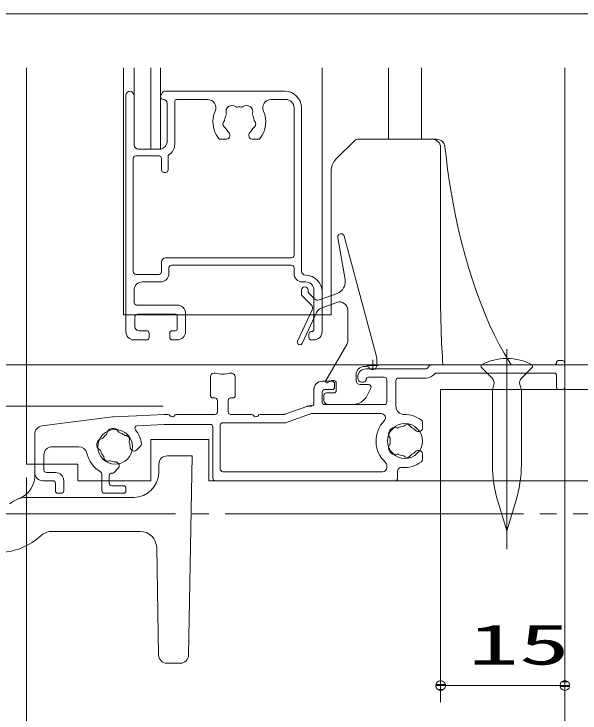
# Model space of a CAD drawing. Units: millimetres on the paper, scale 1:3. Extents: x -305 to 305, y -152 to 152.
# Drawn here: x -137.62 to -103.45, y -57.05 to -14.89 of the extents above; entities that cross this region are included whole.
import ezdxf
from ezdxf.enums import TextEntityAlignment as Align

# ---------------------------------------------------------------- set-up
doc = ezdxf.new("R2010")
doc.units = ezdxf.units.MM
doc.linetypes.add('LONG_CHAIN', pattern=[21, 18, -1, 1, -1])
doc.layers.add('0-2_0', color=7, linetype='Continuous', lineweight=9)
doc.layers.add('0-4_TV', color=7, linetype='Continuous', lineweight=9)
doc.styles.add('ＭＳ ゴシック', font='')
doc.styles.get('ＭＳ ゴシック').set_extended_font_data('MS Gothic')

# ---------------------------------------------------------------- blocks, each defined once
blk = doc.blocks.new('_DOTSMALL')
at = {"layer": '0-2_0'}
for p, q in [((0.0746, 0.1), (-0.0746, 0.1)), ((0.1223, -0.0248), (-0.1223, -0.0248))]:
    blk.add_line(p, q, dxfattribs=at)
for points in [[(0.125, 0), (0.124, 0.0157), (0.1211, 0.0311), (0.1162, 0.046), (0.1095, 0.0602), (0.1011, 0.0735), (0.0911, 0.0856), (0.0797, 0.0963), (0.067, 0.1055), (0.0532, 0.1131), (0.0386, 0.1189), (0.0234, 0.1228), (0.0078, 0.1248), (-0.0078, 0.1248), (-0.0234, 0.1228), (-0.0386, 0.1189), (-0.0532, 0.1131), (-0.067, 0.1055), (-0.0797, 0.0963), (-0.0911, 0.0856), (-0.1011, 0.0735), (-0.1095, 0.0602), (-0.1162, 0.046), (-0.1211, 0.0311), (-0.124, 0.0157), (-0.125, 0), (0, 0)], [(-0.125, 0), (-0.124, -0.0157), (-0.1211, -0.0311), (-0.1162, -0.046), (-0.1095, -0.0602), (-0.1011, -0.0735), (-0.0911, -0.0856), (-0.0797, -0.0963), (-0.067, -0.1055), (-0.0532, -0.1131), (-0.0386, -0.1189), (-0.0234, -0.1228), (-0.0078, -0.1248), (0.0078, -0.1248), (0.0234, -0.1228), (0.0386, -0.1189), (0.0532, -0.1131), (0.067, -0.1055), (0.0797, -0.0963), (0.0911, -0.0856), (0.1011, -0.0735), (0.1095, -0.0602), (0.1162, -0.046), (0.1211, -0.0311), (0.124, -0.0157), (0.125, 0), (0, 0)]]:
    blk.add_lwpolyline(points, close=True, dxfattribs=at)

msp = doc.modelspace()

# ---------------------------------------------------------------- linework, layer by layer
at = {"layer": '0-4_TV'}
for p, q in [((-171.854, -14.886), (-74.877, -14.886)), ((-136.869, -18.143), (-136.869, -42.042)), ((-131.019, -18.143), (-131.019, -33.042)), ((-130.369, -18.143), (-130.369, -19.833)), ((-129.369, -18.143), (-129.369, -23.042)), ((-128.769, -18.143), (-128.769, -23.032)), ((-119.019, -18.143), (-119.019, -31.642)), ((-115.019, -18.143), (-115.019, -22.442)), ((-113.019, -18.143), (-113.019, -22.442)), ((-104.369, -37.542), (-104.369, -18.143)), ((-130.869, -34.042), (-130.869, -19.792)), ((-130.619, -19.542), (-130.604, -19.542)), ((-130.476, -19.614), (-130.391, -19.756)), ((-128.748, -19.756), (-128.663, -19.614)), ((-128.534, -19.542), (-121.269, -19.542)), ((-130.369, -19.833), (-130.369, -22.792)), ((-128.769, -19.892), (-128.769, -19.833)), ((-127.919, -22.742), (-127.919, -20.142)), ((-127.819, -20.042), (-125.94, -20.042)), ((-122.099, -20.042), (-121.219, -20.042)), ((-128.369, -22.542), (-128.369, -20.292)), ((-120.719, -20.542), (-120.719, -29.442)), ((-120.269, -20.542), (-120.269, -30.392)), ((-124.594, -22.242), (-124.594, -22.172)), ((-123.444, -22.172), (-123.444, -22.242)), ((-125.156, -22.442), (-124.794, -22.442)), ((-123.244, -22.442), (-122.882, -22.442)), ((-117.051, -22.515), (-118.184, -23.649)), ((-130.119, -23.042), (-128.869, -23.042)), ((-111.871, -22.942), (-111.871, -31.916)), ((-111.561, -23.305), (-111.606, -22.89)), ((-130.419, -30.442), (-130.419, -23.592)), ((-130.269, -23.442), (-128.869, -23.442)), ((-128.719, -23.592), (-128.719, -24.292)), ((-128.319, -24.292), (-128.319, -23.463)), ((-111.443, -24.248), (-111.561, -23.305)), ((-128.569, -24.442), (-128.469, -24.442)), ((-118.477, -24.356), (-118.477, -33.042)), ((-111.307, -25.173), (-111.443, -24.248)), ((-111.155, -26.077), (-111.307, -25.173)), ((-110.986, -26.96), (-111.155, -26.077)), ((-110.802, -27.818), (-110.986, -26.96)), ((-110.604, -28.651), (-110.802, -27.818)), ((-117.633, -30.906), (-118.076, -28.394)), ((-115.724, -35.623), (-117.689, -28.29)), ((-110.392, -29.457), (-110.604, -28.651)), ((-110.168, -30.234), (-110.392, -29.457)), ((-128.719, -29.842), (-128.719, -30.442)), ((-120.869, -29.592), (-128.469, -29.592)), ((-128.269, -30.192), (-128.269, -30.542)), ((-120.869, -30.042), (-128.119, -30.042)), ((-120.719, -30.542), (-120.719, -30.192)), ((-109.932, -30.982), (-110.168, -30.234)), ((-128.869, -30.592), (-130.269, -30.592)), ((-128.769, -31.042), (-129.869, -31.042)), ((-120.019, -31.042), (-120.219, -31.042)), ((-109.685, -31.7), (-109.932, -30.982)), ((-130.369, -31.542), (-130.369, -32.292)), ((-120.269, -31.779), (-120.269, -31.542)), ((-119.869, -31.542), (-119.869, -31.614)), ((-119.519, -33.892), (-119.519, -31.542)), ((-120.225, -31.886), (-119.668, -32.443)), ((-119.825, -31.72), (-119.466, -32.079)), ((-119.204, -32.137), (-118.115, -31.741)), ((-119.019, -31.642), (-119.019, -34.042)), ((-109.429, -32.387), (-109.685, -31.7)), ((-130.219, -32.442), (-127.769, -32.442)), ((-119.078, -32.623), (-118.14, -32.282)), ((-109.164, -33.043), (-109.429, -32.387)), ((-120.505, -34.628), (-119.618, -32.726)), ((-120.233, -34.755), (-119.36, -32.882)), ((-117.469, -34.574), (-117.469, -32.752)), ((-131.019, -33.042), (-118.477, -33.042)), ((-131.019, -33.042), (-119.019, -33.042)), ((-130.319, -33.142), (-130.319, -33.742)), ((-127.869, -32.992), (-130.169, -32.992)), ((-129.792, -33.042), (-129.292, -33.042)), ((-127.769, -33.892), (-127.769, -33.092)), ((-127.269, -32.942), (-127.269, -34.042)), ((-108.891, -33.667), (-109.164, -33.043)), ((-108.611, -34.259), (-108.891, -33.667)), ((-130.069, -33.992), (-129.619, -33.992)), ((-129.469, -34.142), (-129.469, -34.392)), ((-128.219, -34.392), (-128.219, -34.142)), ((-128.069, -33.992), (-127.869, -33.992)), ((-129.619, -34.542), (-130.519, -34.542)), ((-129.619, -34.542), (-130.369, -34.542)), ((-129.469, -34.392), (-129.469, -34.192)), ((-127.769, -34.542), (-128.069, -34.542)), ((-119.819, -34.392), (-119.819, -34.192)), ((-119.519, -34.542), (-119.669, -34.542)), ((-108.326, -34.819), (-108.611, -34.259)), ((-118.809, -37.029), (-117.536, -34.824)), ((-108.035, -35.347), (-108.326, -34.819)), ((-107.739, -35.846), (-108.035, -35.347)), ((-115.719, -36.092), (-115.719, -35.661)), ((-104.769, -35.792), (-104.519, -35.792)), ((-112.388, -36.042), (-145.132, -36.042)), ((-116.469, -36.142), (-116.316, -36.142)), ((-112.393, -36.042), (-105.019, -36.042)), ((-107.615, -36.042), (-112.371, -36.042)), ((-108.644, -36.042), (-109.419, -36.042)), ((-109.419, -36.185), (-109.419, -36.06)), ((-108.76, -36.845), (-109.419, -36.185)), ((-108.644, -36.042), (-107.094, -36.042)), ((-107.615, -36.042), (-107.739, -35.846)), ((-107.094, -36.042), (-106.319, -36.042)), ((-106.979, -36.845), (-106.319, -36.185)), ((-106.319, -36.185), (-106.319, -36.06)), ((-105.019, -36.042), (-81.728, -36.042)), ((-116.969, -36.991), (-116.969, -36.642)), ((-116.369, -36.292), (-112.758, -36.292)), ((-105.019, -36.542), (-112.111, -36.542)), ((-125.769, -37.892), (-125.769, -36.792)), ((-124.269, -36.792), (-124.269, -37.892)), ((-119.019, -37.042), (-118.419, -37.042)), ((-118.499, -37.012), (-118.707, -37.132)), ((-118.424, -36.992), (-118.319, -36.992)), ((-116.869, -36.842), (-116.869, -36.792)), ((-116.519, -37.092), (-116.619, -37.092)), ((-115.269, -36.792), (-116.219, -36.792)), ((-115.119, -38.292), (-115.119, -36.942)), ((-114.569, -36.992), (-114.569, -38.542)), ((-112.758, -36.842), (-114.419, -36.842)), ((-104.869, -37.392), (-104.869, -36.692)), ((-119.521, -37.442), (-119.521, -38.342)), ((-118.269, -37.192), (-118.269, -37.392)), ((-118.169, -37.592), (-118.169, -37.142)), ((-116.22, -37.241), (-116.719, -37.241)), ((-116.3, -37.888), (-116.085, -37.458)), ((-108.656, -37.231), (-108.744, -37.56)), ((-106.994, -37.56), (-107.082, -37.231)), ((-119.519, -38.392), (-119.519, -37.542)), ((-119.019, -37.692), (-119.019, -38.292)), ((-118.917, -37.892), (-118.917, -38.192)), ((-118.419, -37.542), (-118.869, -37.542)), ((-118.319, -37.742), (-118.767, -37.742)), ((-111.869, -37.542), (-104.369, -37.542)), ((-111.869, -43.042), (-111.869, -37.542)), ((-104.369, -37.542), (-111.869, -37.542)), ((-111.869, -37.542), (-111.869, -43.042)), ((-104.369, -37.542), (-111.869, -37.542)), ((-108.744, -37.56), (-108.744, -42.077)), ((-106.994, -37.56), (-106.994, -42.077)), ((-104.519, -37.542), (-104.719, -37.542)), ((-104.369, -37.542), (-88.012, -37.542)), ((-104.369, -37.542), (-104.369, -62.605)), ((-125.494, -38.042), (-125.619, -38.042)), ((-125.344, -38.892), (-125.344, -38.192)), ((-124.694, -38.192), (-124.694, -38.892)), ((-124.419, -38.042), (-124.544, -38.042)), ((-128.623, -38.542), (-145.132, -38.542)), ((-121.268, -39.033), (-119.944, -38.551)), ((-119.893, -38.542), (-119.669, -38.542)), ((-119.771, -38.492), (-119.671, -38.492)), ((-118.869, -38.442), (-115.269, -38.442)), ((-118.667, -38.442), (-118.319, -38.442)), ((-118.019, -38.442), (-117.819, -38.442)), ((-117.519, -38.442), (-117.194, -38.442)), ((-135.933, -39.736), (-131.675, -39.192)), ((-131.663, -39.191), (-130.229, -39.122)), ((-130.229, -39.122), (-128.573, -39.042)), ((-128.566, -39.042), (-128.329, -39.042)), ((-127.81, -39.042), (-125.494, -39.042)), ((-124.544, -39.042), (-123.279, -39.042)), ((-122.76, -39.042), (-121.32, -39.042)), ((-121.18, -39.533), (-119.719, -39.001)), ((-119.667, -38.992), (-115.448, -38.992)), ((-125.019, -39.542), (-121.231, -39.542)), ((-112.969, -39.505), (-112.969, -39.867)), ((-128.558, -39.642), (-130.183, -39.72)), ((-125.769, -39.642), (-128.551, -39.642)), ((-125.619, -42.892), (-125.619, -39.792)), ((-125.169, -42.342), (-125.169, -39.692)), ((-136.369, -42.542), (-136.369, -40.232)), ((-113.169, -40.067), (-113.239, -40.067)), ((-129.369, -40.543), (-129.369, -43.042)), ((-129.369, -40.543), (-125.869, -40.543)), ((-133.713, -40.992), (-135.319, -40.992)), ((-130.512, -41.186), (-130.561, -41.137)), ((-129.973, -40.93), (-130.229, -41.186)), ((-113.239, -41.217), (-113.169, -41.217)), ((-135.819, -41.492), (-135.819, -42.392)), ((-126.869, -41.542), (-128.378, -41.542)), ((-127.079, -53.55), (-126.869, -41.542)), ((-112.969, -41.417), (-112.969, -41.779)), ((-133.769, -42.042), (-136.869, -42.042)), ((-133.769, -42.042), (-133.769, -43.042)), ((-131.374, -41.95), (-131.325, -41.999)), ((-128.878, -42.033), (-128.887, -42.568)), ((-115.119, -42.117), (-115.119, -42.242)), ((-135.669, -42.542), (-135.119, -42.542)), ((-131.325, -42.282), (-131.581, -42.538)), ((-115.369, -42.492), (-125.019, -42.492)), ((-114.469, -42.481), (-114.469, -42.892)), ((-132.319, -43.642), (-132.319, -42.635)), ((-131.869, -42.73), (-131.869, -43.192)), ((-135.269, -43.042), (-135.869, -43.042)), ((-135.119, -43.642), (-135.119, -43.192)), ((-134.619, -43.042), (-134.619, -43.642)), ((-133.769, -43.042), (-129.369, -43.042)), ((-131.719, -43.342), (-131.019, -43.342)), ((-111.869, -43.042), (-125.869, -43.042)), ((-111.869, -43.042), (-81.728, -43.042)), ((-111.869, -43.042), (-111.869, -56.394)), ((-134.769, -43.792), (-134.969, -43.792)), ((-131.019, -43.792), (-132.169, -43.792)), ((-130.869, -43.492), (-130.869, -43.642)), ((-136.869, -44.042), (-130.387, -44.042)), ((-107.869, -46.06), (-108.417, -44.27)), ((-107.869, -46.06), (-107.322, -44.27)), ((-135.496, -46.092), (-130.009, -46.092)), ((-128.896, -53.55), (-129.009, -47.074)), ((-127.579, -54.042), (-128.378, -54.042)), ((-104.369, -55.394), (-111.869, -55.394))]:
    msp.add_line(p, q, dxfattribs=at)
at = {"layer": '0-4_TV', "linetype": 'LONG_CHAIN'}
for p, q in [((-107.869, -35.106), (-107.869, -47.166)), ((-115.969, -36.342), (-115.969, -35.742)), ((-116.319, -36.092), (-115.619, -36.092)), ((-118.419, -38.442), (-117.919, -38.442)), ((-117.919, -38.442), (-117.419, -38.442)), ((-136.869, -42.835), (-136.869, -79.252)), ((-166.869, -45.042), (-89.012, -45.042))]:
    msp.add_line(p, q, dxfattribs=at)
at = {"layer": '0-4_TV'}
for points in [[(-116.874, -22.442), (-113.121, -22.442), (-112.121, -22.442)], [(-125.869, -40.543), (-125.869, -43.042), (-111.869, -43.042)]]:
    msp.add_lwpolyline(points, dxfattribs=at)
for centre in [(-114.019, -40.642), (-114.019, -40.642), (-131.519, -40.992)]:
    msp.add_circle(centre, 1.05, dxfattribs=at)
for centre, radius, start, end in [((-130.619, -19.792), 0.25, 90, 180), ((-130.604, -19.692), 0.15, 30.9638, 90), ((-130.519, -19.833), 0.15, 360, 30.9638), ((-128.619, -19.833), 0.15, 149.0362, 180), ((-128.534, -19.692), 0.15, 90, 149.0362), ((-121.269, -20.542), 1, 0, 90), ((-128.619, -19.892), 0.15, 180, 270), ((-128.619, -20.292), 0.25, 0, 90), ((-127.819, -20.142), 0.1, 90, 180), ((-125.94, -20.542), 0.5, 336.1238, 90), ((-122.099, -20.542), 0.5, 90, 203.8762), ((-121.219, -20.542), 0.5, 0, 90), ((-124.449, -20.777), 0.375, 52.2996, 197.7004), ((-124.159, -20.401), 0.1, 232.2996, 278.0307), ((-124.019, -21.392), 0.9, 81.9693, 98.0307), ((-123.88, -20.401), 0.1, 261.9693, 307.7004), ((-123.589, -20.777), 0.375, 342.2996, 127.7004), ((-124.019, -21.392), 1.6, 156.1238, 218.3665), ((-124.019, -21.392), 0.9, 151.9693, 173.7398), ((-124.902, -20.922), 0.1, 331.9693, 17.7004), ((-123.137, -20.922), 0.1, 162.2996, 208.0307), ((-124.019, -21.392), 0.9, 6.2602, 28.0307), ((-124.019, -21.392), 1.6, 321.6335, 23.8762), ((-124.758, -21.522), 0.25, 136.8699, 243.1301), ((-125.013, -21.283), 0.1, 316.8699, 353.7398), ((-123.281, -21.522), 0.25, 296.8699, 43.1301), ((-123.025, -21.283), 0.1, 186.2602, 223.1301), ((-124.916, -21.834), 0.1, 26.2602, 63.1301), ((-124.019, -21.392), 0.9, 206.2602, 225.2072), ((-124.019, -21.392), 0.9, 314.7928, 333.7398), ((-123.122, -21.834), 0.1, 116.8699, 153.7398), ((-124.794, -22.242), 0.2, 270, 0), ((-124.794, -22.172), 0.2, 0, 45.2072), ((-123.244, -22.172), 0.2, 134.7928, 180), ((-123.244, -22.242), 0.2, 180, 270), ((-128.869, -22.542), 0.5, 270, 0), ((-128.669, -22.742), 0.75, 301.9657, 0), ((-125.156, -22.292), 0.15, 218.3665, 270), ((-122.882, -22.292), 0.15, 270, 321.6335), ((-116.874, -22.692), 0.25, 90, 135), ((-112.371, -22.942), 0.5, 0, 90), ((-112.126, -22.986), 0.545, 47.5339, 90.5161), ((-112.106, -22.943), 0.499, 6.0002, 45.8509), ((-112.058, -22.926), 0.453, 4.5267, 46.024), ((-130.119, -22.792), 0.25, 180, 270), ((-130.269, -23.592), 0.15, 90, 180), ((-128.869, -23.592), 0.15, 0, 90), ((-128.219, -23.463), 0.1, 121.9657, 180), ((-117.477, -24.356), 1, 135, 180), ((-128.569, -24.292), 0.15, 180, 270), ((-128.469, -24.292), 0.15, 270, 0), ((-117.882, -28.342), 0.2, 90, 195), ((-117.882, -28.342), 0.2, 15, 90), ((-120.869, -29.442), 0.15, 270, 0), ((-128.469, -29.842), 0.25, 90, 180), ((-128.119, -30.192), 0.15, 90, 180), ((-120.869, -30.192), 0.15, 0, 90), ((-130.269, -30.442), 0.15, 180, 270), ((-128.869, -30.442), 0.15, 270, 0), ((-128.769, -30.542), 0.5, 270, 0), ((-120.219, -30.542), 0.5, 180, 270), ((-120.019, -30.392), 0.25, 180, 270), ((-120.019, -31.642), 1, 0, 90), ((-129.869, -31.542), 0.5, 90, 180), ((-120.019, -31.542), 0.5, 0, 90), ((-118.372, -31.036), 0.75, 290, 10), ((-120.069, -31.542), 0.2, 0, 180), ((-119.719, -31.614), 0.15, 180, 225), ((-120.119, -31.779), 0.15, 180, 225), ((-130.219, -32.292), 0.15, 180, 270), ((-127.769, -32.942), 0.5, 0, 90), ((-119.844, -32.62), 0.25, 334.9956, 45), ((-119.289, -31.902), 0.25, 225, 290), ((-117.969, -32.752), 0.5, 0, 110), ((-118.907, -33.093), 0.5, 110, 154.9956), ((-130.169, -33.142), 0.15, 90, 180), ((-127.869, -33.092), 0.1, 360, 90), ((-130.369, -34.042), 0.5, 180, 270), ((-130.069, -33.742), 0.25, 180, 270), ((-129.619, -34.142), 0.15, 0, 90), ((-128.069, -34.142), 0.15, 90, 180), ((-127.869, -33.892), 0.1, 270, 0), ((-127.769, -34.042), 0.5, 270, 0), ((-119.669, -34.192), 0.15, 90, 180), ((-119.669, -33.892), 0.15, 270, 0), ((-119.519, -34.042), 0.5, 270, 0), ((-119.519, -34.042), 0.5, 270, 0), ((-129.619, -34.392), 0.15, 270, 0), ((-129.619, -34.392), 0.15, 270, 0), ((-128.069, -34.392), 0.15, 180, 270), ((-119.669, -34.392), 0.15, 180, 270), ((-120.369, -34.692), 0.15, 154.9956, 334.9956), ((-117.969, -34.574), 0.5, 330, 0), ((-115.869, -35.661), 0.15, 0, 15), ((-107.869, -38.863), 3.203, 61.0594, 118.9406), ((-104.769, -35.892), 0.1, 90, 180), ((-104.519, -35.942), 0.15, 0, 90), ((-116.469, -36.642), 0.5, 90, 180), ((-116.316, -36.292), 0.15, 30, 90), ((-115.969, -36.092), 0.25, 210, 0), ((-112.758, -36.142), 0.15, 270, 337.9757), ((-112.388, -36.292), 0.25, 90, 157.9757), ((-105.019, -35.892), 0.15, 270, 360), ((-125.519, -36.792), 0.25, 75.1428, 180), ((-125.019, -34.907), 1.7, 255.1428, 284.8572), ((-124.519, -36.792), 0.25, 0, 104.8572), ((-116.369, -36.792), 0.5, 90, 180), ((-112.758, -36.142), 0.7, 270, 319.6798), ((-112.11, -36.692), 0.15, 90, 139.6798), ((-105.019, -36.692), 0.15, 0, 90), ((-119.019, -37.542), 0.5, 90, 180), ((-118.744, -37.067), 0.075, 150, 300), ((-118.424, -37.142), 0.15, 90, 120), ((-118.419, -37.192), 0.15, 0, 90), ((-118.319, -37.142), 0.15, 0, 90), ((-116.719, -36.991), 0.25, 180, 270), ((-116.619, -36.842), 0.25, 180, 270), ((-116.519, -36.942), 0.15, 270, 0), ((-116.219, -36.942), 0.15, 90, 180), ((-115.269, -36.942), 0.15, 0, 90), ((-114.419, -36.992), 0.15, 90, 180), ((-109.043, -37.128), 0.4, 345, 45), ((-106.696, -37.128), 0.4, 135, 195), ((-118.419, -37.392), 0.15, 270, 0), ((-116.22, -37.391), 0.15, 333.5, 90), ((-104.719, -37.392), 0.15, 180, 270), ((-104.519, -37.392), 0.15, 270, 360), ((-125.619, -37.892), 0.15, 180, 270), ((-124.419, -37.892), 0.15, 270, 360), ((-118.869, -37.692), 0.15, 90, 180), ((-118.767, -37.892), 0.15, 90, 180), ((-118.319, -37.592), 0.15, 270, 360), ((-117.194, -37.442), 1, 270, 333.5), ((-125.494, -38.192), 0.15, 0, 90), ((-124.544, -38.192), 0.15, 90, 180), ((-118.869, -38.292), 0.15, 180, 270), ((-118.667, -38.192), 0.25, 180, 270), ((-115.269, -38.292), 0.15, 270, 0), ((-119.893, -38.692), 0.15, 90, 110), ((-119.669, -38.392), 0.15, 270, 0), ((-114.069, -38.542), 0.5, 180, 271.3643), ((-131.656, -39.341), 0.15, 92.7702, 97.275), ((-128.566, -39.192), 0.15, 90, 92.7702), ((-128.329, -39.192), 0.15, 30, 90), ((-128.069, -39.042), 0.15, 210, 330), ((-127.81, -39.192), 0.15, 90, 150), ((-125.494, -38.892), 0.15, 270, 0), ((-124.544, -38.892), 0.15, 180, 270), ((-123.279, -39.192), 0.15, 30, 90), ((-123.019, -39.042), 0.15, 210, 330), ((-122.76, -39.192), 0.15, 90, 150), ((-121.32, -38.892), 0.15, 270, 290), ((-119.667, -39.142), 0.15, 90, 110), ((-115.448, -39.242), 0.25, 315.573, 90), ((-114.019, -40.642), 1.6, 51.6335, 91.3643), ((-125.019, -39.692), 0.15, 90, 180), ((-121.231, -39.392), 0.15, 270, 290), ((-114.019, -40.642), 1.75, 135.573, 227.5459), ((-113.119, -39.505), 0.15, 0, 51.6335), ((-135.869, -40.232), 0.5, 97.275, 180), ((-131.65, -40.253), 0.375, 27.2996, 172.7004), ((-130.176, -39.87), 0.15, 92.7702, 219.851), ((-131.519, -40.992), 1.6, 6.6335, 39.851), ((-128.551, -39.792), 0.15, 90, 92.7702), ((-125.769, -39.792), 0.15, 0, 90), ((-114.634, -40.211), 0.375, 72.2996, 217.7004), ((-114.489, -39.759), 0.1, 252.2996, 298.0307), ((-114.019, -40.642), 0.9, 96.2602, 118.0307), ((-114.128, -39.648), 0.1, 276.2602, 313.1301), ((-113.889, -39.903), 0.25, 26.8699, 133.1301), ((-113.577, -39.745), 0.1, 206.8699, 243.7398), ((-114.019, -40.642), 0.9, 44.7928, 63.7398), ((-113.239, -39.867), 0.2, 224.7928, 270), ((-113.169, -39.867), 0.2, 270, 0), ((-132.318, -40.39), 0.1, 277.2996, 323.0307), ((-131.519, -40.992), 0.9, 126.9693, 143.0307), ((-132.121, -40.193), 0.1, 306.9693, 352.7004), ((-131.227, -40.035), 0.1, 207.2996, 253.0307), ((-131.519, -40.992), 0.9, 51.2602, 73.0307), ((-130.894, -40.212), 0.1, 231.2602, 268.1301), ((-130.905, -40.561), 0.25, 341.8699, 88.1301), ((-115.01, -40.502), 0.1, 351.9693, 37.7004), ((-132.258, -40.861), 0.375, 97.2996, 242.7004), ((-130.572, -40.67), 0.1, 161.8699, 198.7398), ((-131.519, -40.992), 0.9, 359.7928, 18.7398), ((-130.079, -40.824), 0.15, 315, 6.6335), ((-114.634, -41.072), 0.375, 142.2996, 287.7004), ((-115.01, -40.781), 0.1, 322.2996, 8.0307), ((-114.019, -40.642), 0.9, 171.9693, 188.0307), ((-135.319, -41.492), 0.5, 90, 180), ((-133.713, -41.492), 0.5, 12.8965, 90), ((-132.476, -41.283), 0.1, 16.9693, 62.7004), ((-131.519, -40.992), 0.9, 196.9693, 218.7398), ((-130.419, -40.996), 0.2, 179.7928, 225), ((-130.37, -41.045), 0.2, 225, 315), ((-114.019, -40.642), 0.9, 296.2602, 315.2072), ((-113.239, -41.417), 0.2, 90, 135.2072), ((-113.169, -41.417), 0.2, 360, 90), ((-131.519, -40.989), 1.75, 192.8965, 239.998), ((-132.299, -41.617), 0.1, 1.8699, 38.7398), ((-131.95, -41.606), 0.25, 181.8699, 288.1301), ((-128.378, -42.042), 0.5, 90, 179), ((-114.489, -41.524), 0.1, 61.9693, 107.7004), ((-114.019, -40.642), 0.9, 241.9693, 263.7398), ((-114.128, -41.636), 0.1, 46.8699, 83.7398), ((-113.889, -41.38), 0.25, 226.8699, 333.1301), ((-113.577, -41.538), 0.1, 116.2602, 153.1301), ((-131.841, -41.939), 0.1, 71.2602, 108.1301), ((-131.519, -40.992), 0.9, 251.2602, 270.2072), ((-131.515, -42.092), 0.2, 45, 90.2072), ((-131.466, -42.141), 0.2, 315, 45), ((-115.369, -42.117), 0.25, 360, 47.5459), ((-114.019, -40.642), 1.6, 263.7937, 308.3665), ((-113.119, -41.779), 0.15, 308.3665, 360), ((-101.244, -42.077), 7.5, 180, 197), ((-114.494, -42.077), 7.5, 343, 0), ((-137.862, -42.711), 1.5, 289.3263, 4.8488), ((-135.869, -42.542), 0.5, 180, 270), ((-135.669, -42.392), 0.15, 180, 270), ((-135.119, -43.042), 0.5, 360, 90), ((-132.469, -42.635), 0.15, 0, 59.998), ((-131.719, -42.73), 0.15, 83.7809, 180), ((-131.687, -42.432), 0.15, 263.7809, 315), ((-130.387, -42.542), 1.5, 270, 359), ((-125.019, -42.342), 0.15, 180, 270), ((-115.369, -42.242), 0.25, 270, 360), ((-114.219, -42.481), 0.25, 83.7937, 180), ((-125.469, -42.892), 0.15, 180, 270), ((-114.619, -42.892), 0.15, 270, 0), ((-135.269, -43.192), 0.15, 0, 90), ((-131.719, -43.192), 0.15, 180, 270), ((-131.019, -43.492), 0.15, 0, 90), ((-134.969, -43.642), 0.15, 180, 270), ((-134.769, -43.642), 0.15, 270, 360), ((-132.169, -43.642), 0.15, 180, 270), ((-131.019, -43.642), 0.15, 270, 0), ((-136.869, -45.542), 1.5, 90, 132.5598), ((-138.666, -43.377), 4, 271.1458, 312.0236), ((-135.319, -47.092), 1, 100.2643, 132.0236), ((-130.009, -47.092), 1, 1, 90), ((-128.396, -53.542), 0.5, 181, 270), ((-127.579, -53.542), 0.5, 270, 359)]:
    msp.add_arc(centre, radius, start, end, dxfattribs=at)
msp.add_ellipse((-101.871, -31.916), major_axis=(0, 24.767), ratio=0.403771, start_param=1.570796, end_param=1.738172, dxfattribs=at)

# ---------------------------------------------------------------- block references
at = {"layer": '0-4_TV', "xscale": 2.32, "yscale": 2.32, "rotation": 180}
msp.add_blockref('_DOTSMALL', (-111.869, -55.394), dxfattribs=at)
at = {"layer": '0-4_TV', "xscale": 2.32, "yscale": 2.32}
msp.add_blockref('_DOTSMALL', (-104.369, -55.394), dxfattribs=at)

# ---------------------------------------------------------------- texts
at = {"layer": '0-4_TV', "style": 'ＭＳ ゴシック', "width": 1.85}
msp.add_text('15', height=2.441, dxfattribs=at).set_placement((-110.208, -54.864), align=Align.BOTTOM_LEFT)

doc.saveas('drawing.dxf')
